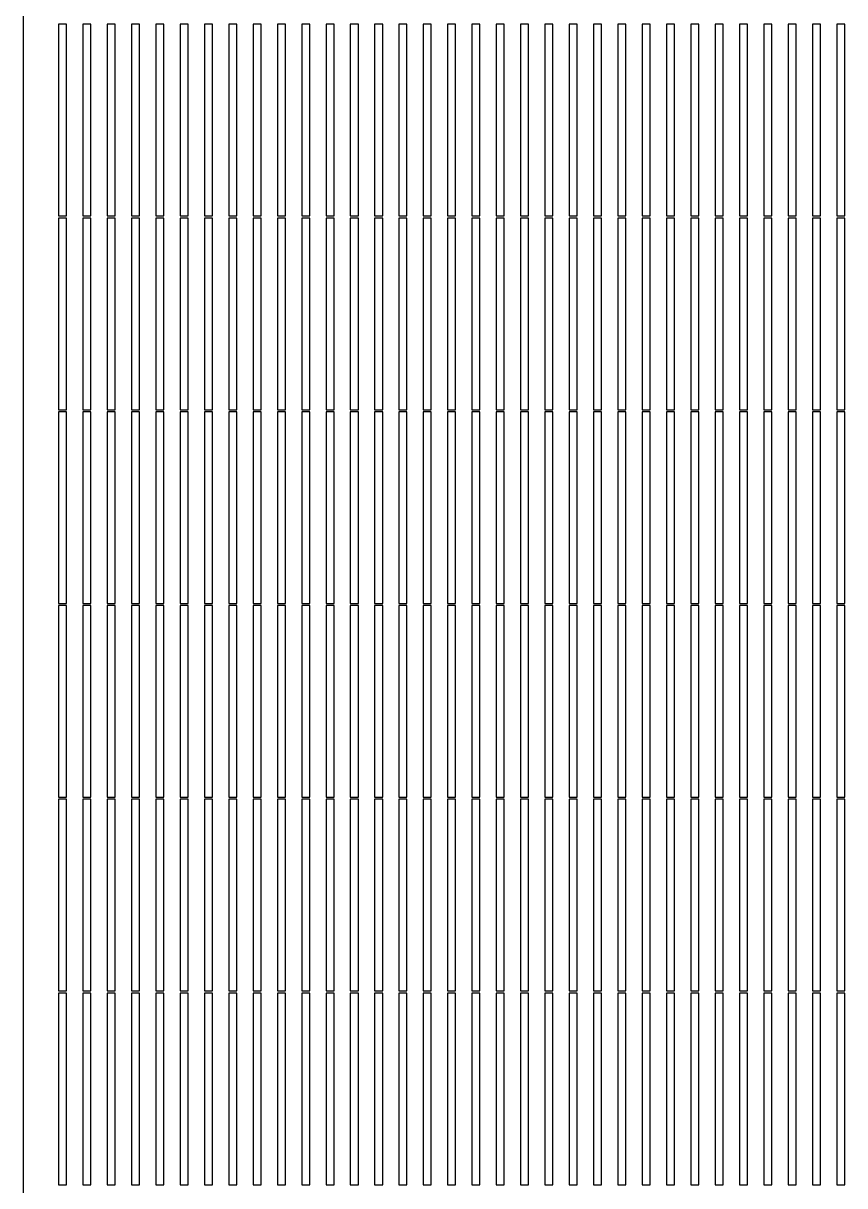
# Model space of a CAD drawing. Header units: metres. Extents: x 570524 to 572472, y 4163279 to 4164690.
# Drawn here: x 570524.2 to 570757.4, y 4163618.9 to 4163949.1 of the extents above; entities that cross this region are included whole.
import ezdxf

# ---------------------------------------------------------------- set-up
doc = ezdxf.new("R2010")
doc.units = ezdxf.units.M

msp = doc.modelspace()

# ---------------------------------------------------------------- linework, layer by layer
at = {"layer": 'BOUNDARY'}
msp.add_line((570524.239, 4164647.038), (570524.239, 4163279.036), dxfattribs=at)
at = {"layer": 'PV_TABLE'}
for p, q in [((570536.519, 4163948.815), (570534.241, 4163948.815)), ((570534.241, 4163948.815), (570534.241, 4163894.385)), ((570536.519, 4163894.385), (570536.519, 4163948.815)), ((570543.419, 4163948.815), (570541.141, 4163948.815)), ((570541.141, 4163948.815), (570541.141, 4163894.385)), ((570543.419, 4163894.385), (570543.419, 4163948.815)), ((570550.319, 4163948.815), (570548.041, 4163948.815)), ((570548.041, 4163948.815), (570548.041, 4163894.385)), ((570550.319, 4163894.385), (570550.319, 4163948.815)), ((570557.229, 4163948.815), (570554.951, 4163948.815)), ((570554.951, 4163948.815), (570554.951, 4163894.385)), ((570557.229, 4163894.385), (570557.229, 4163948.815)), ((570564.129, 4163948.815), (570561.851, 4163948.815)), ((570561.851, 4163948.815), (570561.851, 4163894.385)), ((570564.129, 4163894.385), (570564.129, 4163948.815)), ((570571.029, 4163948.815), (570568.751, 4163948.815)), ((570568.751, 4163948.815), (570568.751, 4163894.385)), ((570571.029, 4163894.385), (570571.029, 4163948.815)), ((570577.939, 4163948.815), (570575.661, 4163948.815)), ((570575.661, 4163948.815), (570575.661, 4163894.385)), ((570577.939, 4163894.385), (570577.939, 4163948.815)), ((570584.839, 4163948.815), (570582.561, 4163948.815)), ((570582.561, 4163948.815), (570582.561, 4163894.385)), ((570584.839, 4163894.385), (570584.839, 4163948.815)), ((570591.739, 4163948.815), (570589.461, 4163948.815)), ((570589.461, 4163948.815), (570589.461, 4163894.385)), ((570591.739, 4163894.385), (570591.739, 4163948.815)), ((570598.649, 4163948.815), (570596.371, 4163948.815)), ((570596.371, 4163948.815), (570596.371, 4163894.385)), ((570598.649, 4163894.385), (570598.649, 4163948.815)), ((570605.549, 4163948.815), (570603.271, 4163948.815)), ((570603.271, 4163948.815), (570603.271, 4163894.385)), ((570605.549, 4163894.385), (570605.549, 4163948.815)), ((570612.449, 4163948.815), (570610.171, 4163948.815)), ((570610.171, 4163948.815), (570610.171, 4163894.385)), ((570612.449, 4163894.385), (570612.449, 4163948.815)), ((570619.349, 4163948.815), (570617.071, 4163948.815)), ((570617.071, 4163948.815), (570617.071, 4163894.385)), ((570619.349, 4163894.385), (570619.349, 4163948.815)), ((570626.259, 4163948.815), (570623.981, 4163948.815)), ((570623.981, 4163948.815), (570623.981, 4163894.385)), ((570626.259, 4163894.385), (570626.259, 4163948.815)), ((570633.159, 4163948.815), (570630.881, 4163948.815)), ((570630.881, 4163948.815), (570630.881, 4163894.385)), ((570633.159, 4163894.385), (570633.159, 4163948.815)), ((570640.059, 4163948.815), (570637.781, 4163948.815)), ((570637.781, 4163948.815), (570637.781, 4163894.385)), ((570640.059, 4163894.385), (570640.059, 4163948.815)), ((570646.969, 4163948.815), (570644.691, 4163948.815)), ((570644.691, 4163948.815), (570644.691, 4163894.385)), ((570646.969, 4163894.385), (570646.969, 4163948.815)), ((570653.869, 4163948.815), (570651.591, 4163948.815)), ((570651.591, 4163948.815), (570651.591, 4163894.385)), ((570653.869, 4163894.385), (570653.869, 4163948.815)), ((570660.769, 4163948.815), (570658.491, 4163948.815)), ((570658.491, 4163948.815), (570658.491, 4163894.385)), ((570660.769, 4163894.385), (570660.769, 4163948.815)), ((570667.679, 4163948.815), (570665.401, 4163948.815)), ((570665.401, 4163948.815), (570665.401, 4163894.385)), ((570667.679, 4163894.385), (570667.679, 4163948.815)), ((570674.579, 4163948.815), (570672.301, 4163948.815)), ((570672.301, 4163948.815), (570672.301, 4163894.385)), ((570674.579, 4163894.385), (570674.579, 4163948.815)), ((570681.479, 4163948.815), (570679.201, 4163948.815)), ((570679.201, 4163948.815), (570679.201, 4163894.385)), ((570681.479, 4163894.385), (570681.479, 4163948.815)), ((570688.379, 4163948.815), (570686.101, 4163948.815)), ((570686.101, 4163948.815), (570686.101, 4163894.385)), ((570688.379, 4163894.385), (570688.379, 4163948.815)), ((570695.289, 4163948.815), (570693.011, 4163948.815)), ((570693.011, 4163948.815), (570693.011, 4163894.385)), ((570695.289, 4163894.385), (570695.289, 4163948.815)), ((570702.189, 4163948.815), (570699.911, 4163948.815)), ((570699.911, 4163948.815), (570699.911, 4163894.385)), ((570702.189, 4163894.385), (570702.189, 4163948.815)), ((570709.089, 4163948.815), (570706.811, 4163948.815)), ((570706.811, 4163948.815), (570706.811, 4163894.385)), ((570709.089, 4163894.385), (570709.089, 4163948.815)), ((570715.999, 4163948.815), (570713.721, 4163948.815)), ((570713.721, 4163948.815), (570713.721, 4163894.385)), ((570715.999, 4163894.385), (570715.999, 4163948.815)), ((570722.899, 4163948.815), (570720.621, 4163948.815)), ((570720.621, 4163948.815), (570720.621, 4163894.385)), ((570722.899, 4163894.385), (570722.899, 4163948.815)), ((570729.799, 4163948.815), (570727.521, 4163948.815)), ((570727.521, 4163948.815), (570727.521, 4163894.385)), ((570729.799, 4163894.385), (570729.799, 4163948.815)), ((570736.709, 4163948.815), (570734.431, 4163948.815)), ((570734.431, 4163948.815), (570734.431, 4163894.385)), ((570736.709, 4163894.385), (570736.709, 4163948.815)), ((570743.609, 4163948.815), (570741.331, 4163948.815)), ((570741.331, 4163948.815), (570741.331, 4163894.385)), ((570743.609, 4163894.385), (570743.609, 4163948.815)), ((570750.509, 4163948.815), (570748.231, 4163948.815)), ((570748.231, 4163948.815), (570748.231, 4163894.385)), ((570750.509, 4163894.385), (570750.509, 4163948.815)), ((570757.409, 4163948.815), (570755.131, 4163948.815)), ((570755.131, 4163948.815), (570755.131, 4163894.385)), ((570757.409, 4163894.385), (570757.409, 4163948.815)), ((570534.241, 4163894.385), (570536.519, 4163894.385)), ((570541.141, 4163894.385), (570543.419, 4163894.385)), ((570548.041, 4163894.385), (570550.319, 4163894.385)), ((570554.951, 4163894.385), (570557.229, 4163894.385)), ((570561.851, 4163894.385), (570564.129, 4163894.385)), ((570568.751, 4163894.385), (570571.029, 4163894.385)), ((570575.661, 4163894.385), (570577.939, 4163894.385)), ((570582.561, 4163894.385), (570584.839, 4163894.385)), ((570589.461, 4163894.385), (570591.739, 4163894.385)), ((570596.371, 4163894.385), (570598.649, 4163894.385)), ((570603.271, 4163894.385), (570605.549, 4163894.385)), ((570610.171, 4163894.385), (570612.449, 4163894.385)), ((570617.071, 4163894.385), (570619.349, 4163894.385)), ((570623.981, 4163894.385), (570626.259, 4163894.385)), ((570630.881, 4163894.385), (570633.159, 4163894.385)), ((570637.781, 4163894.385), (570640.059, 4163894.385)), ((570644.691, 4163894.385), (570646.969, 4163894.385)), ((570651.591, 4163894.385), (570653.869, 4163894.385)), ((570658.491, 4163894.385), (570660.769, 4163894.385)), ((570665.401, 4163894.385), (570667.679, 4163894.385)), ((570672.301, 4163894.385), (570674.579, 4163894.385)), ((570679.201, 4163894.385), (570681.479, 4163894.385)), ((570686.101, 4163894.385), (570688.379, 4163894.385)), ((570693.011, 4163894.385), (570695.289, 4163894.385)), ((570699.911, 4163894.385), (570702.189, 4163894.385)), ((570706.811, 4163894.385), (570709.089, 4163894.385)), ((570713.721, 4163894.385), (570715.999, 4163894.385)), ((570720.621, 4163894.385), (570722.899, 4163894.385)), ((570727.521, 4163894.385), (570729.799, 4163894.385)), ((570734.431, 4163894.385), (570736.709, 4163894.385)), ((570741.331, 4163894.385), (570743.609, 4163894.385)), ((570748.231, 4163894.385), (570750.509, 4163894.385)), ((570755.131, 4163894.385), (570757.409, 4163894.385)), ((570536.519, 4163893.785), (570534.241, 4163893.785)), ((570534.241, 4163893.785), (570534.241, 4163839.355)), ((570536.519, 4163839.355), (570536.519, 4163893.785)), ((570543.419, 4163893.785), (570541.141, 4163893.785)), ((570541.141, 4163893.785), (570541.141, 4163839.355)), ((570543.419, 4163839.355), (570543.419, 4163893.785)), ((570550.319, 4163893.785), (570548.041, 4163893.785)), ((570548.041, 4163893.785), (570548.041, 4163839.355)), ((570550.319, 4163839.355), (570550.319, 4163893.785)), ((570557.229, 4163893.785), (570554.951, 4163893.785)), ((570554.951, 4163893.785), (570554.951, 4163839.355)), ((570557.229, 4163839.355), (570557.229, 4163893.785)), ((570564.129, 4163893.785), (570561.851, 4163893.785)), ((570561.851, 4163893.785), (570561.851, 4163839.355)), ((570564.129, 4163839.355), (570564.129, 4163893.785)), ((570571.029, 4163893.785), (570568.751, 4163893.785)), ((570568.751, 4163893.785), (570568.751, 4163839.355)), ((570571.029, 4163839.355), (570571.029, 4163893.785)), ((570577.939, 4163893.785), (570575.661, 4163893.785)), ((570575.661, 4163893.785), (570575.661, 4163839.355)), ((570577.939, 4163839.355), (570577.939, 4163893.785)), ((570584.839, 4163893.785), (570582.561, 4163893.785)), ((570582.561, 4163893.785), (570582.561, 4163839.355)), ((570584.839, 4163839.355), (570584.839, 4163893.785)), ((570591.739, 4163893.785), (570589.461, 4163893.785)), ((570589.461, 4163893.785), (570589.461, 4163839.355)), ((570591.739, 4163839.355), (570591.739, 4163893.785)), ((570598.649, 4163893.785), (570596.371, 4163893.785)), ((570596.371, 4163893.785), (570596.371, 4163839.355)), ((570598.649, 4163839.355), (570598.649, 4163893.785)), ((570605.549, 4163893.785), (570603.271, 4163893.785)), ((570603.271, 4163893.785), (570603.271, 4163839.355)), ((570605.549, 4163839.355), (570605.549, 4163893.785)), ((570612.449, 4163893.785), (570610.171, 4163893.785)), ((570610.171, 4163893.785), (570610.171, 4163839.355)), ((570612.449, 4163839.355), (570612.449, 4163893.785)), ((570619.349, 4163893.785), (570617.071, 4163893.785)), ((570617.071, 4163893.785), (570617.071, 4163839.355)), ((570619.349, 4163839.355), (570619.349, 4163893.785)), ((570626.259, 4163893.785), (570623.981, 4163893.785)), ((570623.981, 4163893.785), (570623.981, 4163839.355)), ((570626.259, 4163839.355), (570626.259, 4163893.785)), ((570633.159, 4163893.785), (570630.881, 4163893.785)), ((570630.881, 4163893.785), (570630.881, 4163839.355)), ((570633.159, 4163839.355), (570633.159, 4163893.785)), ((570640.059, 4163893.785), (570637.781, 4163893.785)), ((570637.781, 4163893.785), (570637.781, 4163839.355)), ((570640.059, 4163839.355), (570640.059, 4163893.785)), ((570646.969, 4163893.785), (570644.691, 4163893.785)), ((570644.691, 4163893.785), (570644.691, 4163839.355)), ((570646.969, 4163839.355), (570646.969, 4163893.785)), ((570653.869, 4163893.785), (570651.591, 4163893.785)), ((570651.591, 4163893.785), (570651.591, 4163839.355)), ((570653.869, 4163839.355), (570653.869, 4163893.785)), ((570660.769, 4163893.785), (570658.491, 4163893.785)), ((570658.491, 4163893.785), (570658.491, 4163839.355)), ((570660.769, 4163839.355), (570660.769, 4163893.785)), ((570667.679, 4163893.785), (570665.401, 4163893.785)), ((570665.401, 4163893.785), (570665.401, 4163839.355)), ((570667.679, 4163839.355), (570667.679, 4163893.785)), ((570674.579, 4163893.785), (570672.301, 4163893.785)), ((570672.301, 4163893.785), (570672.301, 4163839.355)), ((570674.579, 4163839.355), (570674.579, 4163893.785)), ((570681.479, 4163893.785), (570679.201, 4163893.785)), ((570679.201, 4163893.785), (570679.201, 4163839.355)), ((570681.479, 4163839.355), (570681.479, 4163893.785)), ((570688.379, 4163893.785), (570686.101, 4163893.785)), ((570686.101, 4163893.785), (570686.101, 4163839.355)), ((570688.379, 4163839.355), (570688.379, 4163893.785)), ((570695.289, 4163893.785), (570693.011, 4163893.785)), ((570693.011, 4163893.785), (570693.011, 4163839.355)), ((570695.289, 4163839.355), (570695.289, 4163893.785)), ((570702.189, 4163893.785), (570699.911, 4163893.785)), ((570699.911, 4163893.785), (570699.911, 4163839.355)), ((570702.189, 4163839.355), (570702.189, 4163893.785)), ((570709.089, 4163893.785), (570706.811, 4163893.785)), ((570706.811, 4163893.785), (570706.811, 4163839.355)), ((570709.089, 4163839.355), (570709.089, 4163893.785)), ((570715.999, 4163893.785), (570713.721, 4163893.785)), ((570713.721, 4163893.785), (570713.721, 4163839.355)), ((570715.999, 4163839.355), (570715.999, 4163893.785)), ((570722.899, 4163893.785), (570720.621, 4163893.785)), ((570720.621, 4163893.785), (570720.621, 4163839.355)), ((570722.899, 4163839.355), (570722.899, 4163893.785)), ((570729.799, 4163893.785), (570727.521, 4163893.785)), ((570727.521, 4163893.785), (570727.521, 4163839.355)), ((570729.799, 4163839.355), (570729.799, 4163893.785)), ((570736.709, 4163893.785), (570734.431, 4163893.785)), ((570734.431, 4163893.785), (570734.431, 4163839.355)), ((570736.709, 4163839.355), (570736.709, 4163893.785)), ((570743.609, 4163893.785), (570741.331, 4163893.785)), ((570741.331, 4163893.785), (570741.331, 4163839.355)), ((570743.609, 4163839.355), (570743.609, 4163893.785)), ((570750.509, 4163893.785), (570748.231, 4163893.785)), ((570748.231, 4163893.785), (570748.231, 4163839.355)), ((570750.509, 4163839.355), (570750.509, 4163893.785)), ((570757.409, 4163893.785), (570755.131, 4163893.785)), ((570755.131, 4163893.785), (570755.131, 4163839.355)), ((570757.409, 4163839.355), (570757.409, 4163893.785)), ((570534.241, 4163839.355), (570536.519, 4163839.355)), ((570536.519, 4163838.755), (570534.241, 4163838.755)), ((570534.241, 4163838.755), (570534.241, 4163784.325)), ((570536.519, 4163784.325), (570536.519, 4163838.755)), ((570541.141, 4163839.355), (570543.419, 4163839.355)), ((570543.419, 4163838.755), (570541.141, 4163838.755)), ((570541.141, 4163838.755), (570541.141, 4163784.325)), ((570543.419, 4163784.325), (570543.419, 4163838.755)), ((570548.041, 4163839.355), (570550.319, 4163839.355)), ((570550.319, 4163838.755), (570548.041, 4163838.755)), ((570548.041, 4163838.755), (570548.041, 4163784.325)), ((570550.319, 4163784.325), (570550.319, 4163838.755)), ((570554.951, 4163839.355), (570557.229, 4163839.355)), ((570557.229, 4163838.755), (570554.951, 4163838.755)), ((570554.951, 4163838.755), (570554.951, 4163784.325)), ((570557.229, 4163784.325), (570557.229, 4163838.755)), ((570561.851, 4163839.355), (570564.129, 4163839.355)), ((570564.129, 4163838.755), (570561.851, 4163838.755)), ((570561.851, 4163838.755), (570561.851, 4163784.325)), ((570564.129, 4163784.325), (570564.129, 4163838.755)), ((570568.751, 4163839.355), (570571.029, 4163839.355)), ((570571.029, 4163838.755), (570568.751, 4163838.755)), ((570568.751, 4163838.755), (570568.751, 4163784.325)), ((570571.029, 4163784.325), (570571.029, 4163838.755)), ((570575.661, 4163839.355), (570577.939, 4163839.355)), ((570577.939, 4163838.755), (570575.661, 4163838.755)), ((570575.661, 4163838.755), (570575.661, 4163784.325)), ((570577.939, 4163784.325), (570577.939, 4163838.755)), ((570582.561, 4163839.355), (570584.839, 4163839.355)), ((570584.839, 4163838.755), (570582.561, 4163838.755)), ((570582.561, 4163838.755), (570582.561, 4163784.325)), ((570584.839, 4163784.325), (570584.839, 4163838.755)), ((570589.461, 4163839.355), (570591.739, 4163839.355)), ((570591.739, 4163838.755), (570589.461, 4163838.755)), ((570589.461, 4163838.755), (570589.461, 4163784.325)), ((570591.739, 4163784.325), (570591.739, 4163838.755)), ((570596.371, 4163839.355), (570598.649, 4163839.355)), ((570598.649, 4163838.755), (570596.371, 4163838.755)), ((570596.371, 4163838.755), (570596.371, 4163784.325)), ((570598.649, 4163784.325), (570598.649, 4163838.755)), ((570603.271, 4163839.355), (570605.549, 4163839.355)), ((570605.549, 4163838.755), (570603.271, 4163838.755)), ((570603.271, 4163838.755), (570603.271, 4163784.325)), ((570605.549, 4163784.325), (570605.549, 4163838.755)), ((570610.171, 4163839.355), (570612.449, 4163839.355)), ((570612.449, 4163838.755), (570610.171, 4163838.755)), ((570610.171, 4163838.755), (570610.171, 4163784.325)), ((570612.449, 4163784.325), (570612.449, 4163838.755)), ((570617.071, 4163839.355), (570619.349, 4163839.355)), ((570619.349, 4163838.755), (570617.071, 4163838.755)), ((570617.071, 4163838.755), (570617.071, 4163784.325)), ((570619.349, 4163784.325), (570619.349, 4163838.755)), ((570623.981, 4163839.355), (570626.259, 4163839.355)), ((570626.259, 4163838.755), (570623.981, 4163838.755)), ((570623.981, 4163838.755), (570623.981, 4163784.325)), ((570626.259, 4163784.325), (570626.259, 4163838.755)), ((570630.881, 4163839.355), (570633.159, 4163839.355)), ((570633.159, 4163838.755), (570630.881, 4163838.755)), ((570630.881, 4163838.755), (570630.881, 4163784.325)), ((570633.159, 4163784.325), (570633.159, 4163838.755)), ((570637.781, 4163839.355), (570640.059, 4163839.355)), ((570640.059, 4163838.755), (570637.781, 4163838.755)), ((570637.781, 4163838.755), (570637.781, 4163784.325)), ((570640.059, 4163784.325), (570640.059, 4163838.755)), ((570644.691, 4163839.355), (570646.969, 4163839.355)), ((570646.969, 4163838.755), (570644.691, 4163838.755)), ((570644.691, 4163838.755), (570644.691, 4163784.325)), ((570646.969, 4163784.325), (570646.969, 4163838.755)), ((570651.591, 4163839.355), (570653.869, 4163839.355)), ((570653.869, 4163838.755), (570651.591, 4163838.755)), ((570651.591, 4163838.755), (570651.591, 4163784.325)), ((570653.869, 4163784.325), (570653.869, 4163838.755)), ((570658.491, 4163839.355), (570660.769, 4163839.355)), ((570660.769, 4163838.755), (570658.491, 4163838.755)), ((570658.491, 4163838.755), (570658.491, 4163784.325)), ((570660.769, 4163784.325), (570660.769, 4163838.755)), ((570665.401, 4163839.355), (570667.679, 4163839.355)), ((570667.679, 4163838.755), (570665.401, 4163838.755)), ((570665.401, 4163838.755), (570665.401, 4163784.325)), ((570667.679, 4163784.325), (570667.679, 4163838.755)), ((570672.301, 4163839.355), (570674.579, 4163839.355)), ((570674.579, 4163838.755), (570672.301, 4163838.755)), ((570672.301, 4163838.755), (570672.301, 4163784.325)), ((570674.579, 4163784.325), (570674.579, 4163838.755)), ((570679.201, 4163839.355), (570681.479, 4163839.355)), ((570681.479, 4163838.755), (570679.201, 4163838.755)), ((570679.201, 4163838.755), (570679.201, 4163784.325)), ((570681.479, 4163784.325), (570681.479, 4163838.755)), ((570686.101, 4163839.355), (570688.379, 4163839.355)), ((570688.379, 4163838.755), (570686.101, 4163838.755)), ((570686.101, 4163838.755), (570686.101, 4163784.325)), ((570688.379, 4163784.325), (570688.379, 4163838.755)), ((570693.011, 4163839.355), (570695.289, 4163839.355)), ((570695.289, 4163838.755), (570693.011, 4163838.755)), ((570693.011, 4163838.755), (570693.011, 4163784.325)), ((570695.289, 4163784.325), (570695.289, 4163838.755)), ((570699.911, 4163839.355), (570702.189, 4163839.355)), ((570702.189, 4163838.755), (570699.911, 4163838.755)), ((570699.911, 4163838.755), (570699.911, 4163784.325)), ((570702.189, 4163784.325), (570702.189, 4163838.755)), ((570706.811, 4163839.355), (570709.089, 4163839.355)), ((570709.089, 4163838.755), (570706.811, 4163838.755)), ((570706.811, 4163838.755), (570706.811, 4163784.325)), ((570709.089, 4163784.325), (570709.089, 4163838.755)), ((570713.721, 4163839.355), (570715.999, 4163839.355)), ((570715.999, 4163838.755), (570713.721, 4163838.755)), ((570713.721, 4163838.755), (570713.721, 4163784.325)), ((570715.999, 4163784.325), (570715.999, 4163838.755)), ((570720.621, 4163839.355), (570722.899, 4163839.355)), ((570722.899, 4163838.755), (570720.621, 4163838.755)), ((570720.621, 4163838.755), (570720.621, 4163784.325)), ((570722.899, 4163784.325), (570722.899, 4163838.755)), ((570727.521, 4163839.355), (570729.799, 4163839.355)), ((570729.799, 4163838.755), (570727.521, 4163838.755)), ((570727.521, 4163838.755), (570727.521, 4163784.325)), ((570729.799, 4163784.325), (570729.799, 4163838.755)), ((570734.431, 4163839.355), (570736.709, 4163839.355)), ((570736.709, 4163838.755), (570734.431, 4163838.755)), ((570734.431, 4163838.755), (570734.431, 4163784.325)), ((570736.709, 4163784.325), (570736.709, 4163838.755)), ((570741.331, 4163839.355), (570743.609, 4163839.355)), ((570743.609, 4163838.755), (570741.331, 4163838.755)), ((570741.331, 4163838.755), (570741.331, 4163784.325)), ((570743.609, 4163784.325), (570743.609, 4163838.755)), ((570748.231, 4163839.355), (570750.509, 4163839.355)), ((570750.509, 4163838.755), (570748.231, 4163838.755)), ((570748.231, 4163838.755), (570748.231, 4163784.325)), ((570750.509, 4163784.325), (570750.509, 4163838.755)), ((570755.131, 4163839.355), (570757.409, 4163839.355)), ((570757.409, 4163838.755), (570755.131, 4163838.755)), ((570755.131, 4163838.755), (570755.131, 4163784.325)), ((570757.409, 4163784.325), (570757.409, 4163838.755)), ((570534.241, 4163784.325), (570536.519, 4163784.325)), ((570536.519, 4163783.725), (570534.241, 4163783.725)), ((570534.241, 4163783.725), (570534.241, 4163729.295)), ((570536.519, 4163729.295), (570536.519, 4163783.725)), ((570541.141, 4163784.325), (570543.419, 4163784.325)), ((570543.419, 4163783.725), (570541.141, 4163783.725)), ((570541.141, 4163783.725), (570541.141, 4163729.295)), ((570543.419, 4163729.295), (570543.419, 4163783.725)), ((570548.041, 4163784.325), (570550.319, 4163784.325)), ((570550.319, 4163783.725), (570548.041, 4163783.725)), ((570548.041, 4163783.725), (570548.041, 4163729.295)), ((570550.319, 4163729.295), (570550.319, 4163783.725)), ((570554.951, 4163784.325), (570557.229, 4163784.325)), ((570557.229, 4163783.725), (570554.951, 4163783.725)), ((570554.951, 4163783.725), (570554.951, 4163729.295)), ((570557.229, 4163729.295), (570557.229, 4163783.725)), ((570561.851, 4163784.325), (570564.129, 4163784.325)), ((570564.129, 4163783.725), (570561.851, 4163783.725)), ((570561.851, 4163783.725), (570561.851, 4163729.295)), ((570564.129, 4163729.295), (570564.129, 4163783.725)), ((570568.751, 4163784.325), (570571.029, 4163784.325)), ((570571.029, 4163783.725), (570568.751, 4163783.725)), ((570568.751, 4163783.725), (570568.751, 4163729.295)), ((570571.029, 4163729.295), (570571.029, 4163783.725)), ((570575.661, 4163784.325), (570577.939, 4163784.325)), ((570577.939, 4163783.725), (570575.661, 4163783.725)), ((570575.661, 4163783.725), (570575.661, 4163729.295)), ((570577.939, 4163729.295), (570577.939, 4163783.725)), ((570582.561, 4163784.325), (570584.839, 4163784.325)), ((570584.839, 4163783.725), (570582.561, 4163783.725)), ((570582.561, 4163783.725), (570582.561, 4163729.295)), ((570584.839, 4163729.295), (570584.839, 4163783.725)), ((570589.461, 4163784.325), (570591.739, 4163784.325)), ((570591.739, 4163783.725), (570589.461, 4163783.725)), ((570589.461, 4163783.725), (570589.461, 4163729.295)), ((570591.739, 4163729.295), (570591.739, 4163783.725)), ((570596.371, 4163784.325), (570598.649, 4163784.325)), ((570598.649, 4163783.725), (570596.371, 4163783.725)), ((570596.371, 4163783.725), (570596.371, 4163729.295)), ((570598.649, 4163729.295), (570598.649, 4163783.725)), ((570603.271, 4163784.325), (570605.549, 4163784.325)), ((570605.549, 4163783.725), (570603.271, 4163783.725)), ((570603.271, 4163783.725), (570603.271, 4163729.295)), ((570605.549, 4163729.295), (570605.549, 4163783.725)), ((570610.171, 4163784.325), (570612.449, 4163784.325)), ((570612.449, 4163783.725), (570610.171, 4163783.725)), ((570610.171, 4163783.725), (570610.171, 4163729.295)), ((570612.449, 4163729.295), (570612.449, 4163783.725)), ((570617.071, 4163784.325), (570619.349, 4163784.325)), ((570619.349, 4163783.725), (570617.071, 4163783.725)), ((570617.071, 4163783.725), (570617.071, 4163729.295)), ((570619.349, 4163729.295), (570619.349, 4163783.725)), ((570623.981, 4163784.325), (570626.259, 4163784.325)), ((570626.259, 4163783.725), (570623.981, 4163783.725)), ((570623.981, 4163783.725), (570623.981, 4163729.295)), ((570626.259, 4163729.295), (570626.259, 4163783.725)), ((570630.881, 4163784.325), (570633.159, 4163784.325)), ((570633.159, 4163783.725), (570630.881, 4163783.725)), ((570630.881, 4163783.725), (570630.881, 4163729.295)), ((570633.159, 4163729.295), (570633.159, 4163783.725)), ((570637.781, 4163784.325), (570640.059, 4163784.325)), ((570640.059, 4163783.725), (570637.781, 4163783.725)), ((570637.781, 4163783.725), (570637.781, 4163729.295)), ((570640.059, 4163729.295), (570640.059, 4163783.725)), ((570644.691, 4163784.325), (570646.969, 4163784.325)), ((570646.969, 4163783.725), (570644.691, 4163783.725)), ((570644.691, 4163783.725), (570644.691, 4163729.295)), ((570646.969, 4163729.295), (570646.969, 4163783.725)), ((570651.591, 4163784.325), (570653.869, 4163784.325)), ((570653.869, 4163783.725), (570651.591, 4163783.725)), ((570651.591, 4163783.725), (570651.591, 4163729.295)), ((570653.869, 4163729.295), (570653.869, 4163783.725)), ((570658.491, 4163784.325), (570660.769, 4163784.325)), ((570660.769, 4163783.725), (570658.491, 4163783.725)), ((570658.491, 4163783.725), (570658.491, 4163729.295)), ((570660.769, 4163729.295), (570660.769, 4163783.725)), ((570665.401, 4163784.325), (570667.679, 4163784.325)), ((570667.679, 4163783.725), (570665.401, 4163783.725)), ((570665.401, 4163783.725), (570665.401, 4163729.295)), ((570667.679, 4163729.295), (570667.679, 4163783.725)), ((570672.301, 4163784.325), (570674.579, 4163784.325)), ((570674.579, 4163783.725), (570672.301, 4163783.725)), ((570672.301, 4163783.725), (570672.301, 4163729.295)), ((570674.579, 4163729.295), (570674.579, 4163783.725)), ((570679.201, 4163784.325), (570681.479, 4163784.325)), ((570681.479, 4163783.725), (570679.201, 4163783.725)), ((570679.201, 4163783.725), (570679.201, 4163729.295)), ((570681.479, 4163729.295), (570681.479, 4163783.725)), ((570686.101, 4163784.325), (570688.379, 4163784.325)), ((570688.379, 4163783.725), (570686.101, 4163783.725)), ((570686.101, 4163783.725), (570686.101, 4163729.295)), ((570688.379, 4163729.295), (570688.379, 4163783.725)), ((570693.011, 4163784.325), (570695.289, 4163784.325)), ((570695.289, 4163783.725), (570693.011, 4163783.725)), ((570693.011, 4163783.725), (570693.011, 4163729.295)), ((570695.289, 4163729.295), (570695.289, 4163783.725)), ((570699.911, 4163784.325), (570702.189, 4163784.325)), ((570702.189, 4163783.725), (570699.911, 4163783.725)), ((570699.911, 4163783.725), (570699.911, 4163729.295)), ((570702.189, 4163729.295), (570702.189, 4163783.725)), ((570706.811, 4163784.325), (570709.089, 4163784.325)), ((570709.089, 4163783.725), (570706.811, 4163783.725)), ((570706.811, 4163783.725), (570706.811, 4163729.295)), ((570709.089, 4163729.295), (570709.089, 4163783.725)), ((570713.721, 4163784.325), (570715.999, 4163784.325)), ((570715.999, 4163783.725), (570713.721, 4163783.725)), ((570713.721, 4163783.725), (570713.721, 4163729.295)), ((570715.999, 4163729.295), (570715.999, 4163783.725)), ((570720.621, 4163784.325), (570722.899, 4163784.325)), ((570722.899, 4163783.725), (570720.621, 4163783.725)), ((570720.621, 4163783.725), (570720.621, 4163729.295)), ((570722.899, 4163729.295), (570722.899, 4163783.725)), ((570727.521, 4163784.325), (570729.799, 4163784.325)), ((570729.799, 4163783.725), (570727.521, 4163783.725)), ((570727.521, 4163783.725), (570727.521, 4163729.295)), ((570729.799, 4163729.295), (570729.799, 4163783.725)), ((570734.431, 4163784.325), (570736.709, 4163784.325)), ((570736.709, 4163783.725), (570734.431, 4163783.725)), ((570734.431, 4163783.725), (570734.431, 4163729.295)), ((570736.709, 4163729.295), (570736.709, 4163783.725)), ((570741.331, 4163784.325), (570743.609, 4163784.325)), ((570743.609, 4163783.725), (570741.331, 4163783.725)), ((570741.331, 4163783.725), (570741.331, 4163729.295)), ((570743.609, 4163729.295), (570743.609, 4163783.725)), ((570748.231, 4163784.325), (570750.509, 4163784.325)), ((570750.509, 4163783.725), (570748.231, 4163783.725)), ((570748.231, 4163783.725), (570748.231, 4163729.295)), ((570750.509, 4163729.295), (570750.509, 4163783.725)), ((570755.131, 4163784.325), (570757.409, 4163784.325)), ((570757.409, 4163783.725), (570755.131, 4163783.725)), ((570755.131, 4163783.725), (570755.131, 4163729.295)), ((570757.409, 4163729.295), (570757.409, 4163783.725)), ((570534.241, 4163729.295), (570536.519, 4163729.295)), ((570541.141, 4163729.295), (570543.419, 4163729.295)), ((570548.041, 4163729.295), (570550.319, 4163729.295)), ((570554.951, 4163729.295), (570557.229, 4163729.295)), ((570561.851, 4163729.295), (570564.129, 4163729.295)), ((570568.751, 4163729.295), (570571.029, 4163729.295)), ((570575.661, 4163729.295), (570577.939, 4163729.295)), ((570582.561, 4163729.295), (570584.839, 4163729.295)), ((570589.461, 4163729.295), (570591.739, 4163729.295)), ((570596.371, 4163729.295), (570598.649, 4163729.295)), ((570603.271, 4163729.295), (570605.549, 4163729.295)), ((570610.171, 4163729.295), (570612.449, 4163729.295)), ((570617.071, 4163729.295), (570619.349, 4163729.295)), ((570623.981, 4163729.295), (570626.259, 4163729.295)), ((570630.881, 4163729.295), (570633.159, 4163729.295)), ((570637.781, 4163729.295), (570640.059, 4163729.295)), ((570644.691, 4163729.295), (570646.969, 4163729.295)), ((570651.591, 4163729.295), (570653.869, 4163729.295)), ((570658.491, 4163729.295), (570660.769, 4163729.295)), ((570665.401, 4163729.295), (570667.679, 4163729.295)), ((570672.301, 4163729.295), (570674.579, 4163729.295)), ((570679.201, 4163729.295), (570681.479, 4163729.295)), ((570686.101, 4163729.295), (570688.379, 4163729.295)), ((570693.011, 4163729.295), (570695.289, 4163729.295)), ((570699.911, 4163729.295), (570702.189, 4163729.295)), ((570706.811, 4163729.295), (570709.089, 4163729.295)), ((570713.721, 4163729.295), (570715.999, 4163729.295)), ((570720.621, 4163729.295), (570722.899, 4163729.295)), ((570727.521, 4163729.295), (570729.799, 4163729.295)), ((570734.431, 4163729.295), (570736.709, 4163729.295)), ((570741.331, 4163729.295), (570743.609, 4163729.295)), ((570748.231, 4163729.295), (570750.509, 4163729.295)), ((570755.131, 4163729.295), (570757.409, 4163729.295)), ((570536.519, 4163728.695), (570534.241, 4163728.695)), ((570534.241, 4163728.695), (570534.241, 4163674.265)), ((570536.519, 4163674.265), (570536.519, 4163728.695)), ((570543.419, 4163728.695), (570541.141, 4163728.695)), ((570541.141, 4163728.695), (570541.141, 4163674.265)), ((570543.419, 4163674.265), (570543.419, 4163728.695)), ((570550.319, 4163728.695), (570548.041, 4163728.695)), ((570548.041, 4163728.695), (570548.041, 4163674.265)), ((570550.319, 4163674.265), (570550.319, 4163728.695)), ((570557.229, 4163728.695), (570554.951, 4163728.695)), ((570554.951, 4163728.695), (570554.951, 4163674.265)), ((570557.229, 4163674.265), (570557.229, 4163728.695)), ((570564.129, 4163728.695), (570561.851, 4163728.695)), ((570561.851, 4163728.695), (570561.851, 4163674.265)), ((570564.129, 4163674.265), (570564.129, 4163728.695)), ((570571.029, 4163728.695), (570568.751, 4163728.695)), ((570568.751, 4163728.695), (570568.751, 4163674.265)), ((570571.029, 4163674.265), (570571.029, 4163728.695)), ((570577.939, 4163728.695), (570575.661, 4163728.695)), ((570575.661, 4163728.695), (570575.661, 4163674.265)), ((570577.939, 4163674.265), (570577.939, 4163728.695)), ((570584.839, 4163728.695), (570582.561, 4163728.695)), ((570582.561, 4163728.695), (570582.561, 4163674.265)), ((570584.839, 4163674.265), (570584.839, 4163728.695)), ((570591.739, 4163728.695), (570589.461, 4163728.695)), ((570589.461, 4163728.695), (570589.461, 4163674.265)), ((570591.739, 4163674.265), (570591.739, 4163728.695)), ((570598.649, 4163728.695), (570596.371, 4163728.695)), ((570596.371, 4163728.695), (570596.371, 4163674.265)), ((570598.649, 4163674.265), (570598.649, 4163728.695)), ((570605.549, 4163728.695), (570603.271, 4163728.695)), ((570603.271, 4163728.695), (570603.271, 4163674.265)), ((570605.549, 4163674.265), (570605.549, 4163728.695)), ((570612.449, 4163728.695), (570610.171, 4163728.695)), ((570610.171, 4163728.695), (570610.171, 4163674.265)), ((570612.449, 4163674.265), (570612.449, 4163728.695)), ((570619.349, 4163728.695), (570617.071, 4163728.695)), ((570617.071, 4163728.695), (570617.071, 4163674.265)), ((570619.349, 4163674.265), (570619.349, 4163728.695)), ((570626.259, 4163728.695), (570623.981, 4163728.695)), ((570623.981, 4163728.695), (570623.981, 4163674.265)), ((570626.259, 4163674.265), (570626.259, 4163728.695)), ((570633.159, 4163728.695), (570630.881, 4163728.695)), ((570630.881, 4163728.695), (570630.881, 4163674.265)), ((570633.159, 4163674.265), (570633.159, 4163728.695)), ((570640.059, 4163728.695), (570637.781, 4163728.695)), ((570637.781, 4163728.695), (570637.781, 4163674.265)), ((570640.059, 4163674.265), (570640.059, 4163728.695)), ((570646.969, 4163728.695), (570644.691, 4163728.695)), ((570644.691, 4163728.695), (570644.691, 4163674.265)), ((570646.969, 4163674.265), (570646.969, 4163728.695)), ((570653.869, 4163728.695), (570651.591, 4163728.695)), ((570651.591, 4163728.695), (570651.591, 4163674.265)), ((570653.869, 4163674.265), (570653.869, 4163728.695)), ((570660.769, 4163728.695), (570658.491, 4163728.695)), ((570658.491, 4163728.695), (570658.491, 4163674.265)), ((570660.769, 4163674.265), (570660.769, 4163728.695)), ((570667.679, 4163728.695), (570665.401, 4163728.695)), ((570665.401, 4163728.695), (570665.401, 4163674.265)), ((570667.679, 4163674.265), (570667.679, 4163728.695)), ((570674.579, 4163728.695), (570672.301, 4163728.695)), ((570672.301, 4163728.695), (570672.301, 4163674.265)), ((570674.579, 4163674.265), (570674.579, 4163728.695)), ((570681.479, 4163728.695), (570679.201, 4163728.695)), ((570679.201, 4163728.695), (570679.201, 4163674.265)), ((570681.479, 4163674.265), (570681.479, 4163728.695)), ((570688.379, 4163728.695), (570686.101, 4163728.695)), ((570686.101, 4163728.695), (570686.101, 4163674.265)), ((570688.379, 4163674.265), (570688.379, 4163728.695)), ((570695.289, 4163728.695), (570693.011, 4163728.695)), ((570693.011, 4163728.695), (570693.011, 4163674.265)), ((570695.289, 4163674.265), (570695.289, 4163728.695)), ((570702.189, 4163728.695), (570699.911, 4163728.695)), ((570699.911, 4163728.695), (570699.911, 4163674.265)), ((570702.189, 4163674.265), (570702.189, 4163728.695)), ((570709.089, 4163728.695), (570706.811, 4163728.695)), ((570706.811, 4163728.695), (570706.811, 4163674.265)), ((570709.089, 4163674.265), (570709.089, 4163728.695)), ((570715.999, 4163728.695), (570713.721, 4163728.695)), ((570713.721, 4163728.695), (570713.721, 4163674.265)), ((570715.999, 4163674.265), (570715.999, 4163728.695)), ((570722.899, 4163728.695), (570720.621, 4163728.695)), ((570720.621, 4163728.695), (570720.621, 4163674.265)), ((570722.899, 4163674.265), (570722.899, 4163728.695)), ((570729.799, 4163728.695), (570727.521, 4163728.695)), ((570727.521, 4163728.695), (570727.521, 4163674.265)), ((570729.799, 4163674.265), (570729.799, 4163728.695)), ((570736.709, 4163728.695), (570734.431, 4163728.695)), ((570734.431, 4163728.695), (570734.431, 4163674.265)), ((570736.709, 4163674.265), (570736.709, 4163728.695)), ((570743.609, 4163728.695), (570741.331, 4163728.695)), ((570741.331, 4163728.695), (570741.331, 4163674.265)), ((570743.609, 4163674.265), (570743.609, 4163728.695)), ((570750.509, 4163728.695), (570748.231, 4163728.695)), ((570748.231, 4163728.695), (570748.231, 4163674.265)), ((570750.509, 4163674.265), (570750.509, 4163728.695)), ((570757.409, 4163728.695), (570755.131, 4163728.695)), ((570755.131, 4163728.695), (570755.131, 4163674.265)), ((570757.409, 4163674.265), (570757.409, 4163728.695)), ((570534.241, 4163674.265), (570536.519, 4163674.265)), ((570536.519, 4163673.655), (570534.241, 4163673.655)), ((570534.241, 4163673.655), (570534.241, 4163619.225)), ((570536.519, 4163619.225), (570536.519, 4163673.655)), ((570541.141, 4163674.265), (570543.419, 4163674.265)), ((570543.419, 4163673.655), (570541.141, 4163673.655)), ((570541.141, 4163673.655), (570541.141, 4163619.225)), ((570543.419, 4163619.225), (570543.419, 4163673.655)), ((570548.041, 4163674.265), (570550.319, 4163674.265)), ((570550.319, 4163673.655), (570548.041, 4163673.655)), ((570548.041, 4163673.655), (570548.041, 4163619.225)), ((570550.319, 4163619.225), (570550.319, 4163673.655)), ((570554.951, 4163674.265), (570557.229, 4163674.265)), ((570557.229, 4163673.655), (570554.951, 4163673.655)), ((570554.951, 4163673.655), (570554.951, 4163619.225)), ((570557.229, 4163619.225), (570557.229, 4163673.655)), ((570561.851, 4163674.265), (570564.129, 4163674.265)), ((570564.129, 4163673.655), (570561.851, 4163673.655)), ((570561.851, 4163673.655), (570561.851, 4163619.225)), ((570564.129, 4163619.225), (570564.129, 4163673.655)), ((570568.751, 4163674.265), (570571.029, 4163674.265)), ((570571.029, 4163673.655), (570568.751, 4163673.655)), ((570568.751, 4163673.655), (570568.751, 4163619.225)), ((570571.029, 4163619.225), (570571.029, 4163673.655)), ((570575.661, 4163674.265), (570577.939, 4163674.265)), ((570577.939, 4163673.655), (570575.661, 4163673.655)), ((570575.661, 4163673.655), (570575.661, 4163619.225)), ((570577.939, 4163619.225), (570577.939, 4163673.655)), ((570582.561, 4163674.265), (570584.839, 4163674.265)), ((570584.839, 4163673.655), (570582.561, 4163673.655)), ((570582.561, 4163673.655), (570582.561, 4163619.225)), ((570584.839, 4163619.225), (570584.839, 4163673.655)), ((570589.461, 4163674.265), (570591.739, 4163674.265)), ((570591.739, 4163673.655), (570589.461, 4163673.655)), ((570589.461, 4163673.655), (570589.461, 4163619.225)), ((570591.739, 4163619.225), (570591.739, 4163673.655)), ((570596.371, 4163674.265), (570598.649, 4163674.265)), ((570598.649, 4163673.655), (570596.371, 4163673.655)), ((570596.371, 4163673.655), (570596.371, 4163619.225)), ((570598.649, 4163619.225), (570598.649, 4163673.655)), ((570603.271, 4163674.265), (570605.549, 4163674.265)), ((570605.549, 4163673.655), (570603.271, 4163673.655)), ((570603.271, 4163673.655), (570603.271, 4163619.225)), ((570605.549, 4163619.225), (570605.549, 4163673.655)), ((570610.171, 4163674.265), (570612.449, 4163674.265)), ((570612.449, 4163673.655), (570610.171, 4163673.655)), ((570610.171, 4163673.655), (570610.171, 4163619.225)), ((570612.449, 4163619.225), (570612.449, 4163673.655)), ((570617.071, 4163674.265), (570619.349, 4163674.265)), ((570619.349, 4163673.655), (570617.071, 4163673.655)), ((570617.071, 4163673.655), (570617.071, 4163619.225)), ((570619.349, 4163619.225), (570619.349, 4163673.655)), ((570623.981, 4163674.265), (570626.259, 4163674.265)), ((570626.259, 4163673.655), (570623.981, 4163673.655)), ((570623.981, 4163673.655), (570623.981, 4163619.225)), ((570626.259, 4163619.225), (570626.259, 4163673.655)), ((570630.881, 4163674.265), (570633.159, 4163674.265)), ((570633.159, 4163673.655), (570630.881, 4163673.655)), ((570630.881, 4163673.655), (570630.881, 4163619.225)), ((570633.159, 4163619.225), (570633.159, 4163673.655)), ((570637.781, 4163674.265), (570640.059, 4163674.265)), ((570640.059, 4163673.655), (570637.781, 4163673.655)), ((570637.781, 4163673.655), (570637.781, 4163619.225)), ((570640.059, 4163619.225), (570640.059, 4163673.655)), ((570644.691, 4163674.265), (570646.969, 4163674.265)), ((570646.969, 4163673.655), (570644.691, 4163673.655)), ((570644.691, 4163673.655), (570644.691, 4163619.225)), ((570646.969, 4163619.225), (570646.969, 4163673.655)), ((570651.591, 4163674.265), (570653.869, 4163674.265)), ((570653.869, 4163673.655), (570651.591, 4163673.655)), ((570651.591, 4163673.655), (570651.591, 4163619.225)), ((570653.869, 4163619.225), (570653.869, 4163673.655)), ((570658.491, 4163674.265), (570660.769, 4163674.265)), ((570660.769, 4163673.655), (570658.491, 4163673.655)), ((570658.491, 4163673.655), (570658.491, 4163619.225)), ((570660.769, 4163619.225), (570660.769, 4163673.655)), ((570665.401, 4163674.265), (570667.679, 4163674.265)), ((570667.679, 4163673.655), (570665.401, 4163673.655)), ((570665.401, 4163673.655), (570665.401, 4163619.225)), ((570667.679, 4163619.225), (570667.679, 4163673.655)), ((570672.301, 4163674.265), (570674.579, 4163674.265)), ((570674.579, 4163673.655), (570672.301, 4163673.655)), ((570672.301, 4163673.655), (570672.301, 4163619.225)), ((570674.579, 4163619.225), (570674.579, 4163673.655)), ((570679.201, 4163674.265), (570681.479, 4163674.265)), ((570681.479, 4163673.655), (570679.201, 4163673.655)), ((570679.201, 4163673.655), (570679.201, 4163619.225)), ((570681.479, 4163619.225), (570681.479, 4163673.655)), ((570686.101, 4163674.265), (570688.379, 4163674.265)), ((570688.379, 4163673.655), (570686.101, 4163673.655)), ((570686.101, 4163673.655), (570686.101, 4163619.225)), ((570688.379, 4163619.225), (570688.379, 4163673.655)), ((570693.011, 4163674.265), (570695.289, 4163674.265)), ((570695.289, 4163673.655), (570693.011, 4163673.655)), ((570693.011, 4163673.655), (570693.011, 4163619.225)), ((570695.289, 4163619.225), (570695.289, 4163673.655)), ((570699.911, 4163674.265), (570702.189, 4163674.265)), ((570702.189, 4163673.655), (570699.911, 4163673.655)), ((570699.911, 4163673.655), (570699.911, 4163619.225)), ((570702.189, 4163619.225), (570702.189, 4163673.655)), ((570706.811, 4163674.265), (570709.089, 4163674.265)), ((570709.089, 4163673.655), (570706.811, 4163673.655)), ((570706.811, 4163673.655), (570706.811, 4163619.225)), ((570709.089, 4163619.225), (570709.089, 4163673.655)), ((570713.721, 4163674.265), (570715.999, 4163674.265)), ((570715.999, 4163673.655), (570713.721, 4163673.655)), ((570713.721, 4163673.655), (570713.721, 4163619.225)), ((570715.999, 4163619.225), (570715.999, 4163673.655)), ((570720.621, 4163674.265), (570722.899, 4163674.265)), ((570722.899, 4163673.655), (570720.621, 4163673.655)), ((570720.621, 4163673.655), (570720.621, 4163619.225)), ((570722.899, 4163619.225), (570722.899, 4163673.655)), ((570727.521, 4163674.265), (570729.799, 4163674.265)), ((570729.799, 4163673.655), (570727.521, 4163673.655)), ((570727.521, 4163673.655), (570727.521, 4163619.225)), ((570729.799, 4163619.225), (570729.799, 4163673.655)), ((570734.431, 4163674.265), (570736.709, 4163674.265)), ((570736.709, 4163673.655), (570734.431, 4163673.655)), ((570734.431, 4163673.655), (570734.431, 4163619.225)), ((570736.709, 4163619.225), (570736.709, 4163673.655)), ((570741.331, 4163674.265), (570743.609, 4163674.265)), ((570743.609, 4163673.655), (570741.331, 4163673.655)), ((570741.331, 4163673.655), (570741.331, 4163619.225)), ((570743.609, 4163619.225), (570743.609, 4163673.655)), ((570748.231, 4163674.265), (570750.509, 4163674.265)), ((570750.509, 4163673.655), (570748.231, 4163673.655)), ((570748.231, 4163673.655), (570748.231, 4163619.225)), ((570750.509, 4163619.225), (570750.509, 4163673.655)), ((570755.131, 4163674.265), (570757.409, 4163674.265)), ((570757.409, 4163673.655), (570755.131, 4163673.655)), ((570755.131, 4163673.655), (570755.131, 4163619.225)), ((570757.409, 4163619.225), (570757.409, 4163673.655)), ((570534.241, 4163619.225), (570536.519, 4163619.225)), ((570541.141, 4163619.225), (570543.419, 4163619.225)), ((570548.041, 4163619.225), (570550.319, 4163619.225)), ((570554.951, 4163619.225), (570557.229, 4163619.225)), ((570561.851, 4163619.225), (570564.129, 4163619.225)), ((570568.751, 4163619.225), (570571.029, 4163619.225)), ((570575.661, 4163619.225), (570577.939, 4163619.225)), ((570582.561, 4163619.225), (570584.839, 4163619.225)), ((570589.461, 4163619.225), (570591.739, 4163619.225)), ((570596.371, 4163619.225), (570598.649, 4163619.225)), ((570603.271, 4163619.225), (570605.549, 4163619.225)), ((570610.171, 4163619.225), (570612.449, 4163619.225)), ((570617.071, 4163619.225), (570619.349, 4163619.225)), ((570623.981, 4163619.225), (570626.259, 4163619.225)), ((570630.881, 4163619.225), (570633.159, 4163619.225)), ((570637.781, 4163619.225), (570640.059, 4163619.225)), ((570644.691, 4163619.225), (570646.969, 4163619.225)), ((570651.591, 4163619.225), (570653.869, 4163619.225)), ((570658.491, 4163619.225), (570660.769, 4163619.225)), ((570665.401, 4163619.225), (570667.679, 4163619.225)), ((570672.301, 4163619.225), (570674.579, 4163619.225)), ((570679.201, 4163619.225), (570681.479, 4163619.225)), ((570686.101, 4163619.225), (570688.379, 4163619.225)), ((570693.011, 4163619.225), (570695.289, 4163619.225)), ((570699.911, 4163619.225), (570702.189, 4163619.225)), ((570706.811, 4163619.225), (570709.089, 4163619.225)), ((570713.721, 4163619.225), (570715.999, 4163619.225)), ((570720.621, 4163619.225), (570722.899, 4163619.225)), ((570727.521, 4163619.225), (570729.799, 4163619.225)), ((570734.431, 4163619.225), (570736.709, 4163619.225)), ((570741.331, 4163619.225), (570743.609, 4163619.225)), ((570748.231, 4163619.225), (570750.509, 4163619.225)), ((570755.131, 4163619.225), (570757.409, 4163619.225))]:
    msp.add_line(p, q, dxfattribs=at)

doc.saveas('drawing.dxf')
